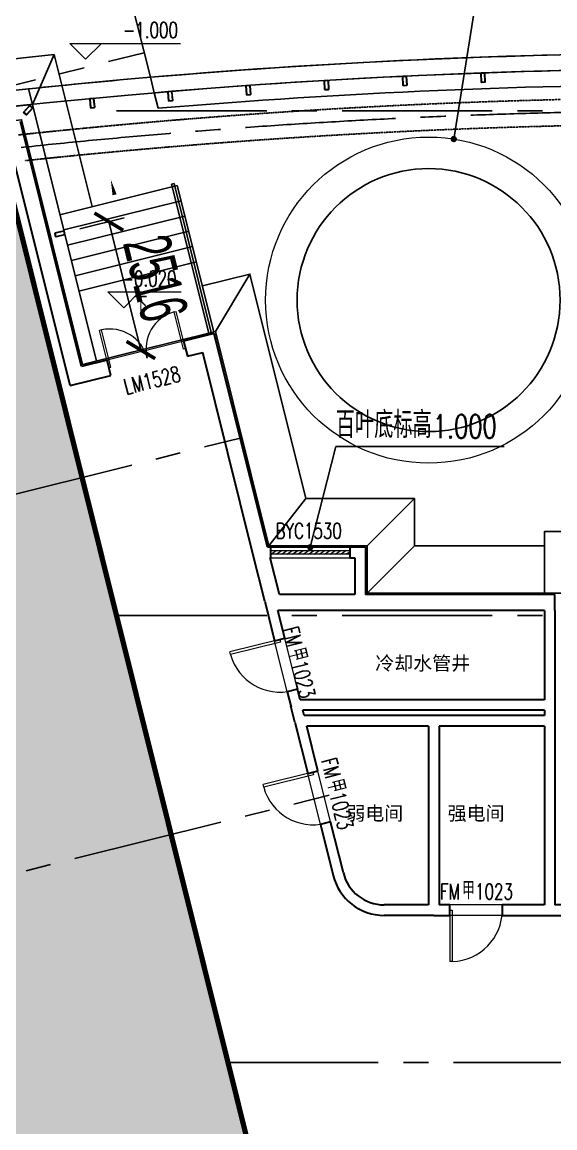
# Model space of a CAD drawing. Extents: x 138868 to 1251000, y -188972 to 132579.
# Drawn here: x 195574 to 205702, y 88438 to 109465 of the extents above; entities that cross this region are included whole.
import ezdxf

# ---------------------------------------------------------------- set-up
doc = ezdxf.new("R2010")
doc.units = 0
for name, pattern in [('CENTER2', [28.575000000000003, 19.05, -3.175, 3.175, -3.175]), ('DASH', [0.35, 0.25, -0.1]), ('DASHDOT', [1, 0.5, -0.25, 0, -0.25])]:
    doc.linetypes.add(name, pattern=pattern)
doc.layers.get('0').update_dxf_attribs({"color": 8})
doc.layers.get('Defpoints').update_dxf_attribs({"color": 8})
for name, color, linetype in [('#幕墙线-平面', 8, 'Continuous'), ('#标注', 8, 'Continuous'), ('#轴线', 8, 'CENTER2'), ('A-FLOR', 8, 'Continuous'), ('A-FLOR-GRND', 8, 'Continuous'), ('A-FLOR-OVHD', 8, 'DASH'), ('A-ROAD', 8, 'Continuous'), ('A-THERMAL', 8, 'Continuous'), ('CURTWALL', 8, 'Continuous'), ('dim', 8, 'Continuous'), ('DIM_LEAD', 8, 'Continuous'), ('DIM_SYMB', 8, 'Continuous'), ('G-equip', 8, 'Continuous'), ('STAIR', 8, 'Continuous'), ('WINDOW_TEXT', 8, 'Continuous'), ('建-填充', 8, 'Continuous'), ('数据中心轮廓线', 8, 'Continuous')]:
    doc.layers.add(name, color=color, linetype=linetype)
for name, color, linetype, lineweight in [('DIM_ELEV', 8, 'Continuous', 5), ('DOOR_FIRE', 8, 'Continuous', 13), ('DOOR_FIRE_TEXT', 8, 'Continuous', 9), ('DOTE', 8, 'DASHDOT', 5), ('G-设备基础', 8, 'Continuous', 9), ('PUB_TEXT', 8, 'Continuous', 5), ('WALL', 8, 'Continuous', 30), ('WINDOW', 8, 'Continuous', 13)]:
    doc.layers.add(name, color=color, linetype=linetype, lineweight=lineweight)
doc.styles.add('_TCH_DIM', font='SIMPLEX', dxfattribs={"bigfont": 'GBCBIG'})
doc.styles.add('_TCH_WINDOW', font='SIMPLEX', dxfattribs={"height": 3.5, "bigfont": 'GBCBIG'})
doc.styles.add('JHZX', font='jrs.shx', dxfattribs={"width": 0.6, "bigfont": 'jhz.shx'})
doc.styles.get("Standard").update_dxf_attribs({"font": 'arial.ttf'})
doc.dimstyles.new('JZBZ-300', dxfattribs={"dimscale": 300, "dimtxt": 3, "dimasz": 1.5, "dimexe": 1, "dimexo": 1, "dimgap": 0.5, "dimtad": 1, "dimdec": 0, "dimdsep": 46, "dimtxsty": 'JHZX', "dimblk1": 'ARCHTICK', "dimblk2": 'ARCHTICK', "dimsah": 1, "dimcen": 0, "dimclrd": 1, "dimclre": 1, "dimclrt": 2, "dimadec": 1, "dimazin": 2, "dimtfac": 1, "dimtdec": 0, "dimtix": 1, "dimtmove": 0, "dimatfit": 3, "dimfxl": 1, "dimtolj": 1, "dimlwd": -1, "dimlwe": -1, "dimarcsym": 1})

# ---------------------------------------------------------------- blocks, each defined once
blk = doc.blocks.new('$DorLib2D$00000002')
for p, q in [((-0.5, -5.684341886080802e-17), (-0.5000000000000007, 0.4875)), ((-0.4750000000000007, 0.4875), (-0.5000000000000007, 0.4875)), ((-0.475, -2.842170943040401e-17), (-0.4750000000000007, 0.4875)), ((0.475, -2.842170943040401e-17), (0.4750000000000007, 0.4875)), ((0.4750000000000007, 0.4875), (0.5000000000000007, 0.4875)), ((0.5, -5.684341886080802e-17), (0.5000000000000007, 0.4875)), ((-0.5, -5.684341886080802e-17), (-0.475, -2.842170943040401e-17)), ((0.5, -5.684341886080802e-17), (0.475, -2.842170943040401e-17))]:
    blk.add_line(p, q)
for centre, start, end in [((-0.4875, -4.263256414560601e-17), 0, 88.53071641864632), ((0.4875, -4.263256414560601e-17), 91.4692835813537, 180)]:
    blk.add_arc(centre, 0.4875, start, end)
blk = doc.blocks.new('$DorLib2D$00000001')
for p, q in [((0.45, 0.9750000000000001), (0.5000000000000002, 0.9750000000000001)), ((0.45, 0), (0.45, 0.9750000000000001)), ((0.5, 0), (0.5, 0.9750000000000001)), ((0.5, 0), (0.45, 0))]:
    blk.add_line(p, q)
blk.add_arc((0.475, 0), 0.975, 91.4692835813538, 180)
blk = doc.blocks.new('$WINLIB2D$00000039')
for points in [[(-0.4999999999983409, 0.5000000000445652), (-0.4999999999999964, -0.4999999999999716)], [(0.5000000000016591, 0.4999999999536158), (-0.4999999999983409, 0.5000000000445652)], [(0.4999999999983338, -0.5000000000463842), (0.4999999999999609, 0.4999999999999432)], [(-0.499999999999428, 0.1666666667124446), (0.500000000000572, 0.1666666666205998)], [(-0.3838834764901549, -0.166666666632409), (-0.4479860405916831, 0.1666666667079113)], [(-0.3158924398378069, -0.166666666637866), (-0.3799950039392748, 0.1666666667006353)], [(-0.2479014031851996, -0.166666666645142), (-0.3120039672867243, 0.1666666666951784)], [(-0.1799103665328481, -0.1666666666505989), (-0.2440129306343159, 0.1666666666887977)], [(-0.1119193298802692, -0.1666666666569512), (-0.1760218939817904, 0.1666666666824455)], [(-0.04392829322788927, -0.1666666666633319), (-0.1080308573293216, 0.1666666666760648)], [(0.02406274342471804, -0.1666666666696841), (-0.04003982067680312, 0.1666666666697125)], [(0.09205378007703402, -0.1666666666751411), (0.02795121597557682, 0.1666666666642556)], [(0.1600448167296129, -0.1666666666815217), (0.0959422526280953, 0.1666666666578749)], [(0.2280358533819644, -0.166666666687874), (0.163933289280525, 0.1666666666505989)], [(0.2960268900345753, -0.1666666666942547), (0.231924325933047, 0.1666666666460657)], [(0.3640179266869801, -0.1666666667006069), (0.2999153625854838, 0.166666666639685)], [(0.4320089633395341, -0.1666666667060639), (0.3679063992380058, 0.166666666632409)], [(0.4999999999916831, -0.1666666667115209), (0.4358974358904746, 0.1666666666260568)], [(-0.4518745131427302, -0.1666666666260284), (-0.5000000000072298, 0.08358586507802102)], [(-0.500000000000572, -0.1666666666214951), (0.499999999999428, -0.1666666667124446)], [(0.4999999999983338, -0.5000000000463842), (-0.5000000000016662, -0.4999999999554348)]]:
    blk.add_lwpolyline(points)
blk = doc.blocks.new('A$Cd70d14ae')
at = {"layer": '建-填充'}
h = blk.add_hatch(dxfattribs=at)
h.set_pattern_fill('沙地', color=256, scale=200)
h.set_pattern_definition([(0, (-1181710.985593817, -339008.7316489072), (200, 200), [0, -400])])
edge = h.paths.add_edge_path()
edge.add_line((-46242.42647850187, -8875.657523362082), (-41303.59603216802, -28684.22451148729))
edge.add_line((-41303.59603216802, -28684.22451148729), (-8701.659629296511, -20555.64881933824))
edge.add_line((-8701.659629296511, -20555.64881933824), (-13640.49007562944, -747.0818312141928))
edge.add_arc((-0.0003243994979129639, -124899.9983561175), 124899.9985680265, 96.26985180370518, 111.7301481962927)
at = {"layer": 'A-FLOR'}
blk.add_lwpolyline([(-46242.42647850187, -8875.657523362082, 100, 100, 0), (-41303.59603216802, -28684.22451148729, 100, 100, 0), (-8701.659629296511, -20555.64881933824, 100, 100, 0), (-13640.49007562944, -747.0818312141928, 100, 100, 0.06756078105277334), (-46242.42647850257, -8875.657523362315, 0, 0, 0)], format="xyseb", dxfattribs=at)
at = {"layer": 'A-FLOR-GRND', "ltscale": 5}
for p, q in [((-13032.82038341393, 122.5405489107943), (-12619.62753154477, 1069.460798293119)), ((-9554.738166267285, -4196.077825542598), (-8899.201718331547, -3105.081967164529)), ((-8538.99533230043, -8269.99981739727), (-7835.838268444175, -7369.999817397271)), ((-6670.000025521964, -8269.99981739727), (-5770.000025522895, -7369.999817397271)), ((-6670.000025521033, -9169.999817405303), (-5770.000025521964, -8269.999817405303))]:
    blk.add_line(p, q, dxfattribs=at)
for points in [[(-12619.62753153802, 1069.460798293818), (-11898.55671070912, -1822.5963017912)], [(-9801.576742735459, -3330.069328376791), (-8899.201718331547, -3105.081967164529), (-7835.838268444175, -7369.999817397271), (-5770.000025522895, -7369.999817397271), (-5770.000025521964, -8269.999817405303), (-3300.000025537563, -8269.999817403906)]]:
    blk.add_lwpolyline(points, dxfattribs=at)
blk.add_arc((-2.328306436538696e-10, -124899.9997902364), 126600, 95.72080722650719, 111.0528772607883, dxfattribs=at)
at = {"layer": 'A-FLOR-OVHD'}
for radius, start, end in [(125150.0000319312, 83.89945232631322, 96.10054767368678), (124650.0000319312, 83.93134240110156, 96.06865759889844)]:
    blk.add_arc((-2.328306436538696e-10, -124899.9997902369), radius, start, end, dxfattribs=at)
at = {"layer": 'A-ROAD'}
blk.add_line((-10790.7005186656, 637.0894795040367), (-11731.86259830999, 4411.884429076046), dxfattribs=at)
blk.add_arc((-2.328306436538696e-10, -124899.9997902369), 138000, 47.40446587458779, 120.2107043487367, dxfattribs=at)
at = {"layer": 'A-THERMAL', "ltscale": 5}
blk.add_lwpolyline([(-46550.02767665987, -10122.07579934405), (-46385.07740319311, -10080.94907709205), (-46774.79985553725, -8517.857695864455, -0.069213027998032), (-13238.01460644836, -170.5330571674276), (-12077.50702397688, -4825.074742450204), (-9554.738166267285, -4196.077825542598), (-8538.99533230043, -8269.99981739727), (-6670.000025521964, -8269.99981739727), (-6670.000025521033, -9169.999817405827), (-2.553407102823257e-05, -9169.999817402044)], format="xyb", dxfattribs=at)
at = {"layer": 'CURTWALL'}
for p, q in [((-10643.69345151866, 47.47633357375162), (-10717.18974674307, 342.253875029448)), ((-11815.52717775526, -4759.75583086937), (-13032.82038341369, 122.5405489108525))]:
    blk.add_line(p, q, dxfattribs=at)
for centre, radius, start, end in [((-7.543712854385376e-08, -124899.999789408), 125999.9999991683, 94.91285598866135, 95.97052337980332), ((-1.175794750452042e-07, -124899.9997932836), 125700.0000030352, 85.10901611556031, 94.89098397819204), ((-2.328306436538696e-10, -124899.9997902364), 125700, 85.10901606196724, 94.8909839380328), ((-2.328306436538696e-10, -124899.9997902364), 125400, 85.1309941181845, 94.86900588181551), ((-2.328306436538696e-10, -124899.9997902364), 125700, 95.95123303615246, 111.9567076560378)]:
    blk.add_arc(centre, radius, start, end, dxfattribs=at)
at = {"layer": 'DIM_ELEV'}
for p, q in [((-12020.36787454016, 982.30780832452), (-12320.36787454016, 1282.30780832452)), ((-12320.36787454016, 1282.30780832452), (-10220.36787454016, 1282.30780832452)), ((-12020.36787454016, 982.30780832452), (-11720.36787454016, 1282.30780832452)), ((-11297.57751152199, -3744.793528458104), (-11597.57751152199, -3444.793528458104)), ((-11597.57751152199, -3444.793528458104), (-10206.80730039906, -3444.793528458104)), ((-11297.57751152199, -3744.793528458104), (-10997.57751152199, -3444.793528458104))]:
    blk.add_line(p, q, dxfattribs=at)
at = {"layer": 'DIM_LEAD'}
for p, q in [((-5022.60410013725, -536.979554587102), (-4350.631024675211, 3653.546106865862)), ((-7750.000025566202, -8299.99981740315), (-7261.222140284022, -6381.581089741201)), ((-7261.222140284022, -6381.581089741201), (-4063.49969428964, -6381.581089741201))]:
    blk.add_line(p, q, dxfattribs=at)
at = {"layer": 'DIM_LEAD', "const_width": 60}
for points in [[(-5027.354077251395, -566.6011297885561, 1), (-5017.854123023106, -507.3579793856479, 1)], [(-7757.406852424145, -8329.07109043852, 1), (-7742.593198708259, -8270.92854436778, 1)]]:
    blk.add_lwpolyline(points, format="xyb", close=True, dxfattribs=at)
at = {"layer": 'DIM_SYMB'}
blk.add_lwpolyline([(-11019.08666455164, -3407.182272024802, 0, 0, 0), (-11543.18996702135, -1305.118739275611, 0, 80.00000000000001, 0), (-11470.61339834146, -1596.207457158423, 0, 0, 0)], format="xyseb", dxfattribs=at)
at = {"layer": 'DOOR_FIRE'}
for p, q in [((-8186.320907716407, -11048.57641801832), (-8428.24280331633, -10078.28069174231)), ((-7992.261762461392, -11000.19203889836), (-8234.183658061316, -10029.89631262235)), ((-7557.323979155626, -13571.34530633973), (-7799.24587475555, -12601.04958006373)), ((-7363.264833900612, -13522.96092721977), (-7605.186729500536, -12552.66520094377)), ((-4100.00002546818, -15099.99981740251), (-5100.00002546818, -15099.99981740263)), ((-4100.00002546818, -15299.99981740251), (-5100.00002546818, -15299.99981740263))]:
    blk.add_line(p, q, dxfattribs=at)
at = {"layer": 'DOTE'}
blk.add_arc((-2.328306436538696e-10, -124899.9997902369), 127950, 43.11526630903975, 122.8679328263271, dxfattribs=at)
at = {"layer": 'G-equip'}
blk.add_circle((-5500.000025533605, -3599.999817402044), 2500, dxfattribs=at)
at = {"layer": 'G-设备基础'}
blk.add_circle((-5500.000025533605, -3599.999817402044), 3100, dxfattribs=at)
at = {"layer": 'STAIR'}
for p, q in [((-10278.16287505114, -1418.586742927379), (-12509.84301823657, -1975.007096012356)), ((-10338.77376051201, -1382.168052482361), (-10387.28854682599, -1394.264147262438)), ((-9680.876610765466, -4227.527671635442), (-10387.28854682576, -1394.264147262322)), ((-9632.361824451713, -4215.431576855481), (-10338.77376051201, -1382.168052482361)), ((-9583.84703813796, -4203.335482075519), (-10278.16287505114, -1418.58674292732)), ((-10205.58630682784, -1709.675460924045), (-12437.26644955692, -2266.095813895226)), ((-10133.00973860431, -2000.764178920595), (-12364.68988087727, -2557.184531778097)), ((-10060.43317038077, -2291.852896917262), (-12292.11331219715, -2848.273249660851)), ((-9987.856602157466, -2582.941614913929), (-12219.5367435175, -3139.361967543664)), ((-9915.280033934163, -2874.030332910479), (-12146.96017483738, -3430.450685426535))]:
    blk.add_line(p, q, dxfattribs=at)
blk.add_lwpolyline([(-3300.000025534071, -9199.99981744209), (-3300.000025538728, -7999.9998174067), (2699.99997445615, -7999.999817405129), (2699.999974460807, -9199.999817420612)], dxfattribs=at)
at = {"layer": 'WALL'}
for p, q in [((-12099.35823887493, -4861.441270914685), (-13260.80733748898, -203.1233709204826)), ((-12317.8703880778, -5225.106557481515), (-13488.6614919249, -529.3199210132589)), ((-9576.589382175589, -4232.444350238773), (-10158.76681796624, -4377.59748759889)), ((-10158.76681796624, -4377.59748759889), (-10086.19024928496, -4668.686205488048)), ((-8562.433901095297, -8299.99981739826), (-9576.589382175589, -4232.444350238773)), ((-10086.19024928496, -4668.686205488048), (-9795.10153137683, -4596.109636805195)), ((-8840.653399307746, -8424.19200696313), (-9795.10153137683, -4596.109636805195)), ((-11614.21040738048, -4740.480330998485), (-12099.35823887493, -4861.441270914685)), ((-11541.63383869897, -5031.569048887584), (-11614.21040738048, -4740.480330998485)), ((-12317.8703880778, -5225.106557481515), (-11541.63383869897, -5031.569048887584)), ((-8500.000025580171, -8299.999817422533), (-8562.433901095297, -8299.99981739826)), ((-8500.000025580171, -8499.99981742946), (-8500.000025580171, -8299.999817422533)), ((-6700.000025521964, -8299.999817397911), (-7000.000025580171, -8299.999817422242)), ((-7000.000025580171, -8299.999817422242), (-7000.000025580171, -8499.999817429227)), ((-6700.000025521964, -8299.999817397911), (-6700.000025521498, -9199.999817405827)), ((-8616.258196749492, -9324.192006960802), (-8840.653399307746, -8424.19200696313)), ((-8512.56830052333, -8499.999817410891), (-8500.000025580171, -8499.99981742946)), ((-8338.038698535878, -9199.999817400472), (-8512.56830052333, -8499.999817410891)), ((-7000.000025580171, -8499.999817429227), (-6900.000025521964, -8499.999817410659)), ((-6900.000025521964, -8499.999817410659), (-6900.000025521731, -9199.99981740024)), ((-6900.000025521731, -9199.99981740024), (-8338.038698535878, -9199.999817400472)), ((-3200.000025534304, -9199.999817402277), (-6700.000025521498, -9199.999817405827)), ((-3100.000025529182, -9199.99981743528), (-3200.000025534304, -9199.999817402277)), ((-3100.00002553896, -9499.999817390693), (-3100.000025529182, -9199.99981743528)), ((-8616.258229058934, -9324.192006963072), (-8428.242803320056, -10078.28069169447)), ((-8234.183658046648, -10029.89631256991), (-8366.301692920737, -9499.999817415373)), ((-6800.000025534071, -9499.9998174028), (-8366.301692920737, -9499.999817415373)), ((-3300.00002553896, -9499.999817405303), (-6800.000025534071, -9499.9998174028)), ((-3300.00002553896, -9499.999817405303), (-3300.000025538262, -11199.99981740804)), ((-3100.00002553896, -9499.999817390693), (-3100.000025533605, -11299.99981740187)), ((-8428.242803320056, -10078.28069169447), (-8234.183658046648, -10029.89631256991)), ((-7992.26176242833, -11000.19203891972), (-8186.320907701971, -11048.57641804428)), ((-8186.320907701971, -11048.57641804428), (-8113.051654514391, -11342.44334177586)), ((-7942.444088088814, -11199.9998174088), (-7992.26176242833, -11000.19203891972)), ((-8042.803822516929, -11624.19200697058), (-8117.602223371854, -11324.19200696243)), ((-3300.000025538262, -11199.99981740804), (-7942.444088088814, -11199.9998174088)), ((-3100.000025533605, -11299.99981740187), (-3100.000025533605, -11599.99981739669)), ((-3300.000025368994, -11399.99981740431), (-7892.578487546649, -11399.99981740507)), ((-7867.64568726439, -11499.99981739657), (-7892.578487546649, -11399.99981740507)), ((-5400.00002553151, -11499.99981740263), (-7867.64568726439, -11499.99981739657)), ((-3300.000025368994, -11499.99981739488), (-5400.00002553151, -11499.99981740263)), ((-3300.000025368994, -11399.99981740431), (-3300.000025368994, -11499.99981739488)), ((-8042.803822516929, -11624.19200697064), (-7799.245874771615, -12601.04958001408)), ((-7605.186729505425, -12552.66520089138), (-7817.780086669605, -11699.99981738743)), ((-5500.000025544083, -11699.99981738708), (-7817.780086669605, -11699.99981738743)), ((-5500.000025544083, -11699.99981738708), (-5500.000025543384, -15099.9998174283)), ((-3300.000025542453, -11699.99981739506), (-5300.000025526853, -11699.99981739535)), ((-5300.000025526853, -11699.99981739535), (-5300.000025526388, -15099.99981741246)), ((-3300.000025542453, -11699.99981739506), (-3300.000025541754, -15099.99981741217)), ((-3100.000025533605, -11599.99981739669), (-3100.000025525223, -15099.99981740565)), ((-7799.245874771615, -12601.04958001408), (-7605.186729505425, -12552.66520089138)), ((-7363.264833889436, -13522.96092724171), (-7557.323979153531, -13571.34530636383)), ((-7557.323979153531, -13571.34530636383), (-7315.332102075685, -14541.92171300302)), ((-7121.272956820205, -14493.53733388317), (-7363.264833889436, -13522.96092724171)), ((-5500.000025543384, -15099.9998174283), (-6345.036375800613, -15099.99981740251)), ((-5100.000025427435, -15099.99981741875), (-5300.000025526388, -15099.99981741246)), ((-5100.000025427667, -15299.99981741264), (-5100.000025427435, -15099.99981741875)), ((-3300.000025541754, -15099.99981741217), (-4100.000025503803, -15099.99981741863)), ((-4100.000025503803, -15099.99981741863), (-4100.000025503803, -15299.99981741246)), ((-2900.000025503803, -15099.99981738976), (-3100.000025525223, -15099.99981740565)), ((-5400.000025530811, -15299.99981740268), (-6345.03637580038, -15299.99981740251)), ((-5400.000025530811, -15299.99981740268), (-5100.000025427667, -15299.99981741264)), ((-4100.000025503803, -15299.99981741246), (-3200.000025532907, -15299.99981740233)), ((-3200.000025532907, -15299.99981740233), (-2900.000025503803, -15299.99981740565))]:
    blk.add_line(p, q, dxfattribs=at)
for centre, radius in [((-6345.036375800613, -14299.99981740373), 799.9999999987682), ((-6345.036375800613, -14299.9998174035), 999.9999999990383)]:
    blk.add_arc(centre, radius, 193.9999999984841, 270, dxfattribs=at)
at = {"layer": 'WINDOW'}
blk.add_line((-10158.76681794133, -4377.597487599531), (-11614.21040735533, -4740.480330999068), dxfattribs=at)
at = {"layer": '数据中心轮廓线'}
for p, q in [((-10717.1897467433, 342.253875029448), (-10790.68157911743, 637.0135169733549)), ((-13032.82038341346, 122.5405489107943), (-13106.10897084209, 416.4850180147914))]:
    blk.add_line(p, q, dxfattribs=at)
for centre, radius, start, end in [((-1.175794750452042e-07, -124899.9997932836), 126000.0000030352, 85.04109616008854, 94.91560692781125), ((-2.328306436538696e-10, -124899.9997902364), 126000, 85.04109614672619, 94.91285598866135), ((-2.328306436538696e-10, -124899.9997902364), 126000, 95.97052337980332, 111.937640833896)]:
    blk.add_arc(centre, radius, start, end, dxfattribs=at)
at = {"layer": 'DOOR_FIRE', "zscale": 200}
for p, xscale, yscale, rotation in [((-8210.252282888861, -10539.23636532034), 999.9999999999997, 999.9999999999997, 104.0000000000024), ((-7581.255354328081, -13062.00525364175), 1000, 1000, 104.0000000000016), ((-4600.00002546818, -15199.99981740257), 1000, 1000, 180.0000000000091)]:
    blk.add_blockref('$DorLib2D$00000001', p, dxfattribs=dict(at, xscale=xscale, yscale=yscale, rotation=rotation))
at = {"layer": 'WINDOW'}
ref = blk.add_blockref('$DorLib2D$00000002', (-10850.20032830839, -4704.583268240676), dxfattribs=dict(at, xscale=1500, yscale=1500, zscale=-1500, rotation=14.00000000000439))
ref.add_attrib('A', 'LM1528', (-11248.72753573628, -5400.306792608812), dxfattribs={"layer": 'WINDOW_TEXT', "height": 297.5, "rotation": 14.0000000000044, "style": '_TCH_WINDOW', "width": 0.7058823529411765})
ref = blk.add_blockref('$WINLIB2D$00000039', (-7750.000025563641, -8399.999817402975), dxfattribs=dict(at, xscale=-1500, yscale=200, zscale=1500, rotation=8.593203149378815e-12))
ref.add_attrib('A', 'BYC1530', (-8410.00002556364, -8135.700967695215), dxfattribs={"layer": 'WINDOW_TEXT', "height": 297.5, "style": '_TCH_WINDOW', "width": 0.7058823529411765})
at = {"layer": 'DOOR_FIRE_TEXT', "style": '_TCH_WINDOW', "width": 0.7058823529411765}
for s, rotation, p in [('FM', 284.0000000000024, (-8273.674923486775, -9851.271864486276)), ('1023', 284.0000000000024, (-8112.616708309855, -10497.24108310702)), ('FM', 284.0000000000016, (-7547.648422262864, -12349.84856323956)), ('1023', 284.0000000000016, (-7386.590207085945, -12995.8177818603))]:
    blk.add_text(s, height=297.5, rotation=rotation, dxfattribs=at).set_placement(p)
at = {"layer": 'DOOR_FIRE_TEXT', "style": '_TCH_WINDOW'}
for rotation, p in [(284.0000000000024, (-8172.067727334797, -10258.79606952221)), (284.0000000000016, (-7446.041226110887, -12757.3727682755))]:
    blk.add_text('甲', height=337.5886524822695, rotation=rotation, dxfattribs=at).set_placement(p)
at = {"layer": 'DOOR_FIRE_TEXT', "style": '_TCH_WINDOW', "width": 0.7058823529411765}
for s, p in [('FM', (-5282.872365893098, -14995.10471249465)), ('1023', (-4617.127685042098, -14995.10471249453))]:
    blk.add_text(s, height=297.5, dxfattribs=at).set_placement(p)
at = {"layer": 'DOOR_FIRE_TEXT', "style": '_TCH_WINDOW'}
blk.add_text('甲', height=337.5886524822695, dxfattribs=at).set_placement((-4862.872365893098, -14995.10471249459))
at = {"layer": 'PUB_TEXT', "style": '_TCH_DIM', "width": 0.7058823529411765}
for s, height, p in [('-1.000', 297.5, (-11310.36787454016, 1387.30780832452)), ('-0.020', 297.5, (-11336.80730039906, -3339.793528458104)), ('1.000', 446.25, (-5420.99969428964, -6224.081089741201))]:
    blk.add_text(s, height=height, dxfattribs=at).set_placement(p)
at = {"layer": 'PUB_TEXT', "style": '_TCH_DIM'}
for s, height, p in [('下', 337.5886524822695, (-11088.63167402381, -3859.063323283684)), ('百叶底标高', 506.3829787234042, (-7264.084800672717, -6224.081089741201))]:
    blk.add_text(s, height=height, dxfattribs=at).set_placement(p)
at = {"layer": 'PUB_TEXT'}
for s, p in [('冷却水管井', (-6514.626692659454, -10637.48277301493)), ('弱电间', (-7064.492817211198, -13491.70306710794)), ('强电间', (-5137.999714402715, -13491.70306710794))]:
    blk.add_text(s, height=264.3459915611814, dxfattribs=at).set_placement(p)
blk = doc.blocks.new('_ARCHTICK')
at = {"color": 0, "linetype": 'ByBlock', "const_width": 0.15}
blk.add_lwpolyline([(-0.5, -0.5), (0.5, 0.5)], dxfattribs=at)
blk = doc.blocks.new('*D3280')
at = {"layer": '#标注', "ltscale": 300, "transparency": 16777216}
for p, q in [((146690.8966844672, 99692.36909648812), (145493.7441984293, 101943.8854600347)), ((299030.3676289878, 79636.49725693115), (300769.4634487099, 81501.44919732254))]:
    blk.add_line(p, q, dxfattribs=at)
blk.add_arc((208801.9844985199, -17121.59754685307), 134550.0001244252, 46.99999999366509, 117.9999999999996, dxfattribs=at)
at = {"layer": 'Defpoints', "color": 0, "ltscale": 300, "transparency": 16777216}
for p in [(253346.5674254924, 109840.9271025288), (146831.7381533029, 99427.48481863044), (298825.7681209447, 79417.09114646801), (208801.9844985199, -17121.59754685307)]:
    blk.add_point(p, dxfattribs=at)
at = {"layer": '#标注', "ltscale": 300, "transparency": 16777216, "xscale": 450, "yscale": 450, "zscale": 450}
for p, rotation in [((145634.5856672651, 101679.001182177), 207.9999999999996), ((300564.8639406668, 81282.04308685943), 316.9999999936651)]:
    blk.add_blockref('_ARCHTICK', p, dxfattribs=dict(at, rotation=rotation))
at = {"layer": '#标注', "ltscale": 300, "transparency": 16777216, "insert": (226442.5994007086, 116872.1755902029), "char_height": 900, "attachment_point": 5, "rotation": 352.49999999683234, "style": 'JHZX'}
blk.add_mtext('\\A1;71°', dxfattribs=at)
blk = doc.blocks.new('*D3284')
at = {"layer": '#标注', "ltscale": 300, "transparency": 16777216}
for p, q in [((208801.9844985207, 115178.4025755829), (208801.9844985207, 116528.4025775724)), ((176795.7176810624, 111248.52715826), (176469.1231215215, 112558.4263906629))]:
    blk.add_line(p, q, dxfattribs=at)
blk.add_arc((208801.98449852, -17121.59754685318), 133350.0001244256, 89.9999999999997, 104.0000000000007, dxfattribs=at)
at = {"layer": 'Defpoints', "color": 0, "ltscale": 300, "transparency": 16777216}
for p in [(197952.8052214379, 115786.3323978948), (208801.9844985207, 114878.4025755829), (176868.2942497423, 110957.4384403772), (208801.98449852, -17121.59754685318)]:
    blk.add_point(p, dxfattribs=at)
at = {"layer": '#标注', "ltscale": 300, "transparency": 16777216, "xscale": 450, "yscale": 450, "zscale": 450}
for p, rotation in [((208801.9844985207, 116228.4025775724), 359.9999999999997), ((176541.6996902014, 112267.3376727801), 194.0000000000007)]:
    blk.add_blockref('_ARCHTICK', p, dxfattribs=dict(at, rotation=rotation))
at = {"layer": '#标注', "ltscale": 300, "transparency": 16777216, "insert": (192477.5859342363, 115829.9595889999), "char_height": 900, "attachment_point": 5, "rotation": 7.000000000000215, "style": 'JHZX'}
blk.add_mtext('\\A1;14°', dxfattribs=at)
blk = doc.blocks.new('*D3285')
at = {"layer": '#标注', "ltscale": 300, "transparency": 16777216}
for p, q in [((176795.7176810624, 111248.5271582601), (176469.1231215215, 112558.4263906633)), ((146690.8966844672, 99692.36909648807), (146057.1100737721, 100884.3483486045))]:
    blk.add_line(p, q, dxfattribs=at)
blk.add_arc((208801.9844985199, -17121.59754685305), 133350.0001244258, 104.0000000000007, 117.9999999999996, dxfattribs=at)
at = {"layer": 'Defpoints', "color": 0, "ltscale": 300, "transparency": 16777216}
for p in [(176868.2942497424, 110957.4384403773), (166121.7338599031, 109213.7448503131), (146831.738153303, 99427.48481863039), (208801.9844985199, -17121.59754685305)]:
    blk.add_point(p, dxfattribs=at)
at = {"layer": '#标注', "ltscale": 300, "transparency": 16777216, "xscale": 450, "yscale": 450, "zscale": 450}
for p, rotation in [((176541.6996902014, 112267.3376727805), 14.00000000000064), ((146197.9515426079, 100619.4640707468), 207.9999999999995)]:
    blk.add_blockref('_ARCHTICK', p, dxfattribs=dict(at, rotation=rotation))
at = {"layer": '#标注', "ltscale": 300, "transparency": 16777216, "insert": (160798.5976123364, 107931.5006986085), "char_height": 900, "attachment_point": 5, "rotation": 21.00000000000008, "style": 'JHZX'}
blk.add_mtext('\\A1;14°', dxfattribs=at)
blk = doc.blocks.new('LZ')
at = {"layer": '#幕墙线-平面', "ltscale": 250}
for points in [[(-32.49999999988358, -9.730402962304652e-05, -0.414213562373095), (-40.00002245465294, 7.499880241084611), (-40.00051645992789, 172.4998802403279, -0.414213562373095), (-32.50053891458083, 179.9999026951264), (32.49946108506992, 180.0000973032147, -0.414213562373095), (39.99948353983928, 172.5001197580132), (39.9999775448814, 7.500119758740766, -0.4142135623730949), (32.49999999976717, 9.730400051921606e-05)], [(-32.50001796381548, 5.999902695941273, -0.4142135623730951), (-34.00002245488577, 7.499898204987403), (-34.00051645981148, 172.4998982042016, -0.4142135623730951), (-32.50052095076535, 173.9999026951555), (32.49947904876899, 174.0000973032147, -0.4142135623730951), (33.99948353983928, 172.5001017941977), (33.9999775448814, 7.500101794925286, -0.4142135623730951), (32.49998203583527, 6.000097303971415)]]:
    blk.add_lwpolyline(points, format="xyb", close=True, dxfattribs=at)
blk = doc.blocks.new('LZ2')
at = {"layer": '#幕墙线-平面', "ltscale": 250}
for points in [[(-32.5, -1.455191522836685e-11, 0.414213562373095), (-40, -7.499999999956344), (-40.00000000011642, -172.4999999999563, 0.414213562373095), (-32.5, -180.0000000000146), (32.5, -180.0000000000146, 0.414213562373095), (39.99999999988358, -172.5000000000146), (40, -7.500000000014552, 0.4142135623730949), (32.5, -1.455191522836685e-11)], [(-32.50000000011642, -6.000000000014552, 0.4142135623730951), (-34.00000000011642, -7.500000000014552), (-34, -172.5000000000146, 0.4142135623730951), (-32.5, -174.0000000000146), (32.49999999988358, -174.0000000000146, 0.4142135623730951), (33.99999999988358, -172.5000000000146), (34, -7.500000000014552, 0.4142135623730951), (32.5, -6.000000000014552)]]:
    blk.add_lwpolyline(points, format="xyb", close=True, dxfattribs=at)
blk = doc.blocks.new('LZ1')
at = {"xscale": -1, "rotation": 334.5787616216225}
blk.add_blockref('LZ2', (9.10699600353837e-06, -4.579407686833292e-05), dxfattribs=at)
blk = doc.blocks.new('*D3364')
at = {"layer": '#标注', "color": 1, "ltscale": 300, "transparency": 16777216}
for p, q in [((196668.8995437585, 105532.3708379168), (197513.3265189539, 105742.9093740101)), ((197222.2377399639, 105670.3330504179), (197830.8822874218, 103229.1843480681)), ((197277.5461465877, 103091.2226480267), (198121.9710664117, 103301.7606716602))]:
    blk.add_line(p, q, dxfattribs=at)
at = {"layer": 'Defpoints', "color": 0, "ltscale": 300, "transparency": 16777216}
for p in [(196377.8107647686, 105459.7945143246), (197830.8822874218, 103229.1843480681), (196986.4573675978, 103018.6463244345)]:
    blk.add_point(p, dxfattribs=at)
at = {"layer": '#标注', "color": 1, "ltscale": 300, "transparency": 16777216, "xscale": 450, "yscale": 450, "zscale": 450}
for p, rotation in [((197222.2377399639, 105670.3330504179), 103.999951758727), ((197830.8822874218, 103229.1843480681), 283.9999517587269)]:
    blk.add_blockref('_ARCHTICK', p, dxfattribs=dict(at, rotation=rotation))
at = {"layer": '#标注', "color": 2, "ltscale": 300, "transparency": 16777216, "insert": (198108.7375716727, 104594.9113464273), "char_height": 900, "attachment_point": 5, "rotation": 283.999951758727, "style": 'JHZX'}
blk.add_mtext('\\A1;2516', dxfattribs=at)

msp = doc.modelspace()

# ---------------------------------------------------------------- linework, layer by layer
at = {"layer": '#幕墙线-平面', "ltscale": 500}
msp.add_lwpolyline([(255875.2380301141, 99754.87045102118, 0.1938156209982763), (161728.7310332104, 99754.87056084326)], format="xyb", dxfattribs=at)
at = {"layer": '#幕墙线-平面'}
msp.add_lwpolyline([(255801.9576751944, 99460.95900071372, 0.1939882663682713), (161802.0113881048, 99460.95911063108)], format="xyb", dxfattribs=at)
at = {"layer": '#幕墙线-平面', "ltscale": 300}
msp.add_lwpolyline([(196986.4573675978, 103018.6463244345), (195769.1634233997, 107900.9456663363)], dxfattribs=at)
at = {"layer": '#轴线', "ltscale": 150}
for p, q in [((206523.3511997852, 61461.40198159689), (194620.7939324589, 109199.9517297031)), ((147309.0132099479, 96270.12496457488), (197891.3070538072, 108881.7072678914)), ((197368.7748305225, 107778.4023969982), (220235.1942601195, 107778.4023969982)), ((149135.5235217251, 88944.3922311911), (199717.8173655849, 101555.9745345077)), ((197368.7748305544, 98178.40233790182), (220235.1942601514, 98178.40233790182)), ((150828.9768452402, 82152.32192952588), (201411.2706890712, 94763.9042328361)), ((199488.0628547217, 89678.40233790182), (218737.7568218419, 89678.40233790182))]:
    msp.add_line(p, q, dxfattribs=at)
msp.add_arc((208801.9845202002, -17121.59760284243), 124899.9999998406, 45.62366798156813, 118.9562780656252, dxfattribs=at)

# ---------------------------------------------------------------- block references
at = {"layer": '#幕墙线-平面', "ltscale": 300}
msp.add_blockref('A$Cd70d14ae', (208801.9845453531, 107778.4023970212), dxfattribs=at)
for p, rotation in [((204332.0118080216, 108498.899640649), 182.0379043527703), ((201355.0463577153, 108357.6161977136), 183.3964050428381), ((202843.1103436865, 108437.081119205), 182.7171546978041), ((198382.2672219931, 108145.7943060693), 184.7549057329059), ((199868.0289871636, 108260.5160444178), 184.0756553878718), ((196897.9698756984, 108013.4671060115), 185.4341560779398)]:
    msp.add_blockref('LZ', p, dxfattribs=dict(at, rotation=rotation))
at = {"layer": 'dim'}
for p, rotation in [((195747.7480700872, 107855.9904088305), 343.0441406370967), ((196377.8122071155, 105459.797718613), 309.4168490862069)]:
    msp.add_blockref('LZ1', p, dxfattribs=dict(at, rotation=rotation))

# ---------------------------------------------------------------- dimensions: what is measured, and where the dimension line sits
at = {"layer": '#标注', "ltscale": 300}
for base, center, p1, p2, picture, middle in [((253346.5674254924, 109840.9271025288), (208801.9844985199, -17121.59754685307), (298825.7681209447, 79417.09114646801), (146831.7381533029, 99427.48481863044), '*D3280', (226442.5994007086, 116872.1755902029)), ((197952.8052214379, 115786.3323978948), (208801.98449852, -17121.59754685318), (208801.9844985207, 114878.402575583), (176868.2942497423, 110957.4384403772), '*D3284', (192477.5859342363, 115829.9595889999)), ((166121.7338599031, 109213.7448503131), (208801.9844985198, -17121.59754685307), (176868.2942497423, 110957.4384403772), (146831.7381533029, 99427.48481863039), '*D3285', (160798.5976123364, 107931.5006986085))]:
    dim = msp.add_angular_dim_3p(base=base, center=center, p1=p1, p2=p2, dimstyle='JZBZ-300', override={"dimclrd": 256, "dimclre": 256, "dimclrt": 256}, dxfattribs=at)
    dim.commit()
    dim.dimension.update_dxf_attribs({"geometry": picture, "text_midpoint": middle})
dim = msp.add_linear_dim(base=(197830.8822874218, 103229.1843480681), p1=(196377.8107647686, 105459.7945143246), p2=(196986.4573675978, 103018.6463244345), angle=103.999951758727, dimstyle='JZBZ-300', override={"dimtmove": 1, "dimfxl": 150}, dxfattribs=at)
dim.commit()
dim.dimension.update_dxf_attribs({"geometry": '*D3364', "text_midpoint": (198108.7375716727, 104594.9113464273)})

doc.saveas('drawing.dxf')
